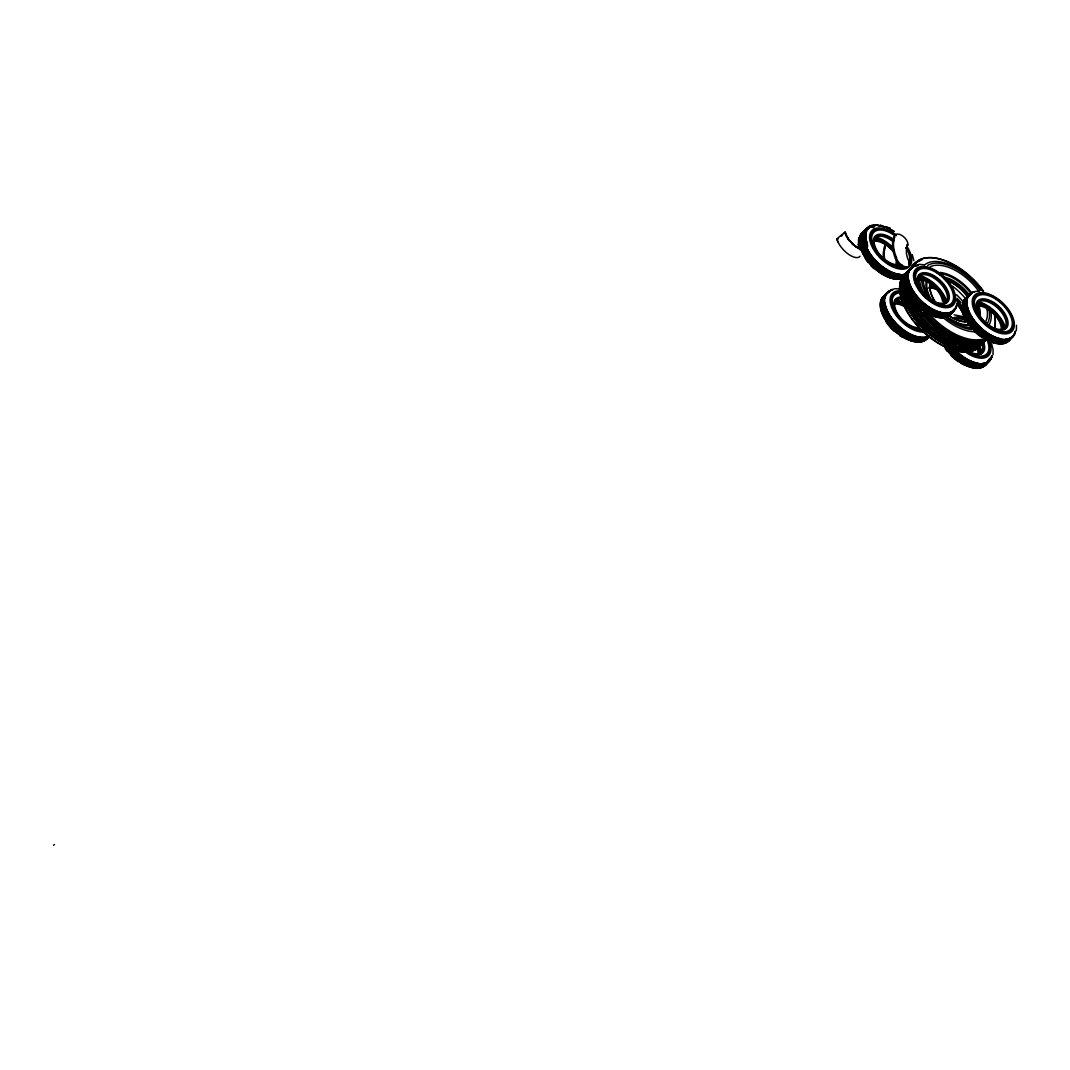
<?xml version="1.0" encoding="UTF-8"?>
<svg xmlns="http://www.w3.org/2000/svg" width="1070" height="1070" viewBox="0 0 1070 1070"><rect width="100%" height="100%" fill="white"/><g stroke="black" fill="none" stroke-linecap="round" stroke-linejoin="round"><path stroke-width="1.5" d="M866.62 229.568L867.302 228.86L861.136 234.062L858.568 239.078L858.421 244.816L859.651 249.537M860.815 249.979L859.183 243.733L859.304 238.329M861.082 250.086C859.357 244.682 857.993 237.981 861.965 233.207L859.558 238.503M860.267 242.997C864.908 257.897 858.595 243.505 860.12 237.473L859.544 238.075M861.885 249.19L860.24 242.636L861.136 236.416L861.016 241.833L862.768 250.3M863.423 249.524L861.684 241.124L861.805 235.721L865.242 229.796L870.03 225.904L870.98 226.399L867.676 229.114L865.724 233.166L865.617 238.383L867.355 244.321L865.804 238.396L865.911 233.207L863.637 233.808C861.832 237.794 868.479 255.623 863.543 239.586M864.185 248.641L862.46 240.322L862.58 234.918M862.714 240.442C867.676 256.559 861.016 238.69 862.821 234.664L863.396 234.062L863.276 239.466L864.988 247.692A13.763 6.072 45.9 0 1 863.142 250.286M993 354.799L993.107 349.622L991.556 343.711M1016.393 330.456L1016.5 325.293M858.568 239.078L861.136 234.062M859.183 243.733L858.421 244.816L859.812 248.641M863.784 232.404L864.587 231.227M905.889 248.32L907.855 244.963A8.266 4.454 43.9 0 0 901.341 235.159A8.266 4.454 43.9 0 0 894.547 237.607L893.584 238.61A44.833 24.142 43.9 0 0 895.429 258.472A8.266 4.454 43.9 0 0 906.103 268.008M907.293 246.087L906.865 247.317A31.244 16.826 43.9 0 0 907.52 258.084L909.741 263.407L908.778 264.41M843.909 233.862L845.113 232.11A14.659 6.46 45.9 0 0 858.127 247.906A14.806 6.527 45.9 0 0 867.355 244.321M862.206 232.966L860.374 237.647L862.968 232.163L862.206 232.966L868.078 228.057M864.426 230.652L861.39 236.59L863.891 231.668L863.209 232.377M863.45 233.675L864.908 230.612M863.075 234.838C864.413 229.288 869.027 225.008 874.819 224.7C896.232 229.635 894.293 228.712 874.471 224.753L873.749 225.502M867.676 229.114L866.62 228.712L864.787 232.939L864.667 238.316L866.232 244.254L867.168 244.321A14.659 6.46 45.9 0 1 858.127 247.906A14.806 6.527 45.9 0 1 845.073 232.003L836.807 238.918L837.743 241.753M861.631 249.083L861.056 249.711L859.437 243.853M863.838 249.992A13.843 6.112 45.9 0 0 864.426 248.36L864.293 246.113L865.122 245.605M864.654 249.511A14.084 6.206 45.9 0 0 865.255 247.852L865.095 245.217L866.232 244.254A13.816 6.099 45.9 0 1 859.049 248.32A13.816 6.099 45.9 0 1 846.29 235.333L845.42 232.685M862.888 248.079L863.543 247.344L861.952 241.245L861.27 241.94L862.888 248.079L862.126 248.935M865.483 230.01L863.891 233.982M865.643 230.13L866.419 229.328M867.101 228.619L867.864 227.816M868.693 226.96L863.65 231.454M868.934 226.72L870.03 225.904M865.857 230.371L860.414 234.811L860.788 236.042M873.16 227.776L875.608 225.235L870.833 226.318L867.502 229.06M860.24 242.636L861.016 241.833M861.684 241.124L862.46 240.322M863.517 239.225L865.804 238.396M892.647 231.802L893.878 231.347L892.246 233.046M883.566 259.007A44.833 24.142 43.9 0 1 884.315 248.267L885.278 247.264A8.266 4.454 43.9 0 1 885.786 244.722M907.855 244.963L906.892 245.966A8.266 4.454 43.9 0 0 906.919 244.548M895.429 258.472L896.406 257.469A44.833 24.142 43.9 0 1 894.547 237.607M841.167 236.162L842.197 235.601M53.5 845.3L54.503 844.524M838.291 238.877L836.807 238.918M890.735 289.836L895.416 288.673L901.02 289.154M866.62 228.712C862.901 232.832 864.145 239.479 865.804 244.428A13.616 6.005 45.9 0 1 854.703 246.006M954.079 314.834L964.458 316.867M875.474 225.155L881.225 225.716M918.809 264.343L924.413 264.812M887.391 227.736L880.329 225.248L881.118 225.636M865.095 245.217L865.483 247.585A14.044 6.193 45.9 0 1 863.61 250.233M864.306 246.501L863.289 247.224L863.691 249.698A30.308 16.317 43.9 0 0 905.367 276.194M893.611 230.959L886.816 227.428L893.878 231.347M845.3 233.006L846.156 235.641A13.616 6.005 45.9 0 0 849.633 241.138M836.981 238.931L837.904 241.753A15.689 6.915 45.9 0 0 849.326 254.807A15.689 6.915 45.9 0 0 860.039 256.212M912.309 254.727L913.86 260.639M858.461 244.482L859.691 249.203M853.806 245.297A13.616 6.005 45.9 0 1 852.041 243.746M864.68 248.521A14.164 6.246 45.9 0 1 864.078 250.193M863.838 250.474A14.204 6.259 45.9 0 1 862.54 251.477M865.229 247.411A13.723 6.045 45.9 0 1 863.383 250.005M930.953 287.99A28.301 15.234 43.9 0 1 936.544 289.194M956.861 303.974A28.301 15.234 43.9 0 1 965.046 321.856M918.876 325.788A44.258 23.834 43.9 0 1 916.736 323.287M928.412 288.084A27.646 14.886 43.9 0 1 937.119 289.221M956.968 303.653A27.646 14.886 43.9 0 1 964.966 321.134M972.055 329.6A41.917 22.564 43.9 0 1 946.188 318.084M928.599 298.851A41.917 22.564 43.9 0 1 921.551 279.069M927.596 265.52A41.917 22.564 43.9 0 1 980.026 290.264M988.56 307.451A41.917 22.564 43.9 0 1 986.754 324.29M975.947 331.767A44.258 23.834 43.9 0 1 942.897 317.469M923.918 293.942A44.258 23.834 43.9 0 1 919.438 278.32M924.534 264.932A44.258 23.834 43.9 0 1 981.177 290.144M990.914 311.691A44.258 23.834 43.9 0 1 988.292 326.069M968.403 324.732A32.18 17.334 43.9 0 1 946.977 316.84M932.278 301.272A32.18 17.334 43.9 0 1 927.021 282.146M940.196 273.719A32.18 17.334 43.9 0 1 970.691 293.193M977.418 305.124A32.18 17.334 43.9 0 1 978.983 313.644M970.677 325.36A33.478 18.029 43.9 0 1 946.749 317.135M931.689 301.098A33.478 18.029 43.9 0 1 926.219 281.209M939.928 272.435A33.478 18.029 43.9 0 1 971.814 292.926M978.649 305.111A33.478 18.029 43.9 0 1 979.665 317.977M970.918 327.968A39.563 21.306 43.9 0 1 946.495 317.094M930.392 299.72A39.563 21.306 43.9 0 1 923.249 280.26M930.204 266.764A39.563 21.306 43.9 0 1 978.435 290.839M986.5 307.05A39.563 21.306 43.9 0 1 984.788 322.953M982.514 339.203A51.801 27.887 43.9 0 1 931.636 316.546M912.87 267.527A51.801 27.887 43.9 0 1 983.544 291.174M994.097 312.4A51.801 27.887 43.9 0 1 994.271 328.557M985.376 339.003A52.283 28.154 43.9 0 1 927.931 313.844M912.055 267.687A52.283 28.154 43.9 0 1 969.206 276.007M971.466 278.053A52.283 28.154 43.9 0 1 983.383 291.548M994.445 314.674A52.283 28.154 43.9 0 1 994.217 329.279M986.38 339.645A52.283 28.154 43.9 0 1 917.605 307.17A25.974 13.99 43.9 0 1 914.81 304.281M911.52 266.831A52.283 28.154 43.9 0 1 916.08 263.073M967.534 342.748A51.641 27.807 43.9 0 1 960.138 340.889M958.814 340.421A51.641 27.807 43.9 0 1 950.628 336.782M949.264 336.047A51.641 27.807 43.9 0 1 918.006 307.117M986.206 339.631A52.283 28.154 43.9 0 1 943.9 338.468A52.283 28.154 43.9 0 1 905.675 291.682M984.774 341.129A52.283 28.154 43.9 0 1 934.805 334.816A52.283 28.154 43.9 0 1 903.294 280.046M984.333 341.584A52.283 28.154 43.9 0 1 933.281 334.455A52.283 28.154 43.9 0 1 903.174 278.895M983.25 342.708A52.283 28.154 43.9 0 1 931.127 334.736A52.283 28.154 43.9 0 1 902.532 278.467M962.398 349.756A51.641 27.807 43.9 0 1 902.05 292.083M901.622 288.873A51.641 27.807 43.9 0 1 901.836 282.44M979.384 345.984A51.641 27.807 43.9 0 0 981.431 343.938A51.641 27.807 43.9 0 1 976.067 346.814M983.584 341.892A52.283 28.154 43.9 0 1 931.756 336.047A52.283 28.154 43.9 0 1 902.09 278.936M981.457 344.58A52.283 28.154 43.9 0 1 928.292 335.766A52.283 28.154 43.9 0 1 901.301 278.882M979.786 345.891A51.801 27.887 43.9 0 1 926.941 335.111A51.801 27.887 43.9 0 1 901.234 279.618M985.416 339.725A52.283 28.154 43.9 0 1 923.664 311.785M911.386 267.714A52.283 28.154 43.9 0 1 922.032 259.783M984.975 340.193A52.283 28.154 43.9 0 1 923.223 312.253M911.707 266.898A52.283 28.154 43.9 0 1 920.026 260.705M985.925 340.099A52.283 28.154 43.9 0 1 915.425 304.923M986.58 339.524A52.283 28.154 43.9 0 1 947.217 338.347A52.283 28.154 43.9 0 1 908.925 296.377M982.875 342.012A51.641 27.807 43.9 0 1 977.231 344.46M967.066 344.901A51.641 27.807 43.9 0 1 947.378 338M946.027 337.237A51.641 27.807 43.9 0 1 909.406 296.47M982.782 342.44A51.641 27.807 43.9 0 1 942.991 337.491A51.641 27.807 43.9 0 1 907.574 296.27M974.543 347.268A51.641 27.807 43.9 0 1 967.32 347.951M965.742 347.844A51.641 27.807 43.9 0 1 958.559 346.546M955.563 345.65A51.641 27.807 43.9 0 1 903.775 288.405M980.909 344.406A51.641 27.807 43.9 0 1 975.626 347.282M974.088 347.737A51.641 27.807 43.9 0 1 966.865 348.405M965.3 348.312A51.641 27.807 43.9 0 1 904.297 293.809M903.896 292.15A51.641 27.807 43.9 0 1 903.321 288.873M966.544 321.522A27.646 14.886 43.9 0 1 948.515 315.637M936.277 303.719A27.646 14.886 43.9 0 1 930.378 284.312M946.977 278.962A27.646 14.886 43.9 0 1 968.551 295.628M967.32 321.575A28.301 15.234 43.9 0 1 948.876 315.543M936.344 303.345A28.301 15.234 43.9 0 1 930.311 283.483M944.435 277.21A28.301 15.234 43.9 0 1 969.38 295.066M980.642 340.915A51.641 27.807 43.9 0 1 974.957 341.624M971.841 341.504A51.641 27.807 43.9 0 1 969.059 341.156M966.156 340.581A51.641 27.807 43.9 0 1 926.526 314.647M911.881 268.129A51.641 27.807 43.9 0 1 915.586 263.621M980.187 341.383A51.641 27.807 43.9 0 1 974.502 342.092M971.399 341.972A51.641 27.807 43.9 0 1 923.918 312.547M912.202 267.326A51.641 27.807 43.9 0 1 915.131 264.089M972.978 343.671A51.641 27.807 43.9 0 1 917.565 307.585M962.839 349.288A51.641 27.807 43.9 0 1 926.62 330.443M922.313 326.27A51.641 27.807 43.9 0 1 903.227 294.932M902.251 289.997A51.641 27.807 43.9 0 1 901.983 285.382M956.633 322.271A28.301 15.234 43.9 0 1 952.166 320.411M948.461 281.022A28.301 15.234 43.9 0 1 967.588 296.925M956.526 294.691A43.924 23.647 43.9 0 1 964.217 303.104M957.168 298.37A39.898 21.48 43.9 0 1 961.114 302.783M929.429 286.171A28.301 15.234 43.9 0 1 932.759 286.131M956.727 299.881A28.301 15.234 43.9 0 1 962.706 307.906M929.308 287.148A27.646 14.886 43.9 0 1 935.22 287.509M956.941 301.62A27.646 14.886 43.9 0 1 962.478 309.538M947.512 280.407A27.646 14.886 43.9 0 1 967.654 296.55M952.487 286.105A47.414 25.533 43.9 0 1 965.835 298.918M963.869 364.75A25.974 13.99 43.9 0 1 961.114 363.372M958.359 361.7A25.974 13.99 43.9 0 1 951.096 355.748M947.311 351.468A25.974 13.99 43.9 0 1 945.385 348.807M986.085 364.362A30.308 16.317 43.9 0 1 943.753 345.516M985.831 364.134A29.96 16.13 43.9 0 1 977.993 367.973M972.443 367.491A29.96 16.13 43.9 0 1 944.756 346.747M985.136 364.937A29.96 16.13 43.9 0 1 979.879 367.518M972.683 367.237A29.96 16.13 43.9 0 1 944.997 346.493M987.69 361.526A30.308 16.317 43.9 0 1 969.3 366.529A30.308 16.317 43.9 0 1 944.783 346.519M988.68 359.426A30.308 16.317 43.9 0 1 970.918 366.261A30.308 16.317 43.9 0 1 945.358 345.918M986.647 363.292A29.96 16.13 43.9 0 1 980.454 366.916M973.259 366.649A29.96 16.13 43.9 0 1 945.572 345.891M986.888 363.038A29.96 16.13 43.9 0 1 979.05 366.863M973.499 366.395A29.96 16.13 43.9 0 1 945.813 345.637M988.506 360.67A30.308 16.317 43.9 0 1 970.115 365.672A30.308 16.317 43.9 0 1 945.599 345.663M989.683 358.37A30.308 16.317 43.9 0 1 973.165 365.579A30.308 16.317 43.9 0 1 948.114 347.362M989.001 359.667A29.96 16.13 43.9 0 1 981.471 365.86M978.515 366.101A29.96 16.13 43.9 0 1 948.314 347.309M989.951 359.172A30.308 16.317 43.9 0 1 972.817 364.589A30.308 16.317 43.9 0 1 948.782 346.667M988.332 361.54A29.96 16.13 43.9 0 1 980.495 365.365M979.197 365.405A29.96 16.13 43.9 0 1 950.896 349.007M989.362 360.964A30.308 16.317 43.9 0 1 952.501 349.475M989.095 360.737A29.96 16.13 43.9 0 1 981.257 364.562M979.959 364.603A29.96 16.13 43.9 0 1 952.674 349.382M989.335 360.483A29.96 16.13 43.9 0 1 981.498 364.322M980.2 364.348A29.96 16.13 43.9 0 1 952.915 349.128M990.954 358.129A30.308 16.317 43.9 0 1 952.741 349.221M991.943 356.029A30.308 16.317 43.9 0 1 954.4 349.796A29.96 16.13 43.9 0 0 979.411 363.68M991.663 355.842A29.96 16.13 43.9 0 1 982.086 363.72M991.903 355.588A29.96 16.13 43.9 0 1 982.327 363.466M976.763 362.997A29.96 16.13 43.9 0 1 954.788 349.435M992.184 355.775A30.308 16.317 43.9 0 1 954.641 349.542M989.523 341.825A25.974 13.99 43.9 0 1 966.785 352.939M953.397 317.964A25.974 13.99 43.9 0 1 964.792 318.111M988.68 341.49A24.704 13.308 43.9 0 1 967.053 352.07M954.32 318.806A24.704 13.308 43.9 0 1 965.167 318.94M987.61 341.41A23.446 12.626 43.9 0 1 967.093 351.441M956.098 319.448A23.446 12.626 43.9 0 1 965.3 320.01M983.584 342.159A19.822 10.673 43.9 0 1 967.628 351.522M982.675 342.012A18.685 10.058 43.9 0 1 967.641 350.826M981.725 343.002A18.685 10.058 43.9 0 1 979.491 354.05M978.889 347.803A20.624 11.101 43.9 0 1 980.026 354.264M977.94 347.028A18.765 10.111 43.9 0 1 978.836 353.916M976.923 348.004A18.685 10.058 43.9 0 1 977.806 354.852M979.545 346.078A25.8 13.883 43.9 0 1 982.26 352.659M978.702 346.172A24.704 13.308 43.9 0 1 981.498 353.274M978.716 347.282A23.62 12.72 43.9 0 1 980.989 354.344M1009.478 340.033A30.308 16.317 43.9 0 1 974.248 330.282A30.308 16.317 43.9 0 1 967.668 296.992M1009.224 339.792A29.96 16.13 43.9 0 1 1003.031 343.43M995.836 343.162A29.96 16.13 43.9 0 1 962.759 309.11M962.866 303.987A29.96 16.13 43.9 0 1 967.882 297.259M996.076 342.908A29.96 16.13 43.9 0 1 963 308.869M963.107 303.733A29.96 16.13 43.9 0 1 968.123 297.005M1009.465 339.551A29.96 16.13 43.9 0 1 1006.201 342.239M1009.719 339.778A30.308 16.317 43.9 0 1 974.489 330.028A30.308 16.317 43.9 0 1 967.909 296.738M1010.307 339.177A30.308 16.317 43.9 0 1 975.078 329.426A30.308 16.317 43.9 0 1 968.484 296.136M1009.117 340.006A29.96 16.13 43.9 0 1 999.527 342.748M996.651 342.306A29.96 16.13 43.9 0 1 968.189 320.318A29.96 16.13 43.9 0 1 968.711 296.403M1010.281 338.695A29.96 16.13 43.9 0 1 1004.088 342.333M1002.443 342.534A29.96 16.13 43.9 0 1 970.49 323.153A29.96 16.13 43.9 0 1 968.952 296.163M1010.548 338.936A30.308 16.317 43.9 0 1 975.318 329.185A30.308 16.317 43.9 0 1 968.724 295.895M1011.31 338.133A30.308 16.317 43.9 0 1 976.081 328.383A30.308 16.317 43.9 0 1 969.487 295.093M1011.056 337.893A29.96 16.13 43.9 0 1 1000.544 341.691M997.668 341.25A29.96 16.13 43.9 0 1 969.206 319.261A29.96 16.13 43.9 0 1 969.714 295.36M1011.725 337.197A29.96 16.13 43.9 0 1 1001.212 340.996M998.337 340.554A29.96 16.13 43.9 0 1 972.683 322.672A29.96 16.13 43.9 0 1 966.357 298.543M967.12 297.34A29.96 16.13 43.9 0 1 970.383 294.651M1011.979 337.424A30.308 16.317 43.9 0 1 976.749 327.688A30.308 16.317 43.9 0 1 970.169 294.397M1012.755 336.635A30.308 16.317 43.9 0 1 977.525 326.885A30.308 16.317 43.9 0 1 970.931 293.595M1012.487 336.395A29.96 16.13 43.9 0 1 1004.663 340.233M999.112 339.752A29.96 16.13 43.9 0 1 966.036 305.712M966.143 300.59A29.96 16.13 43.9 0 1 971.159 293.862M1012.728 336.14A29.96 16.13 43.9 0 1 1004.904 339.979M999.353 339.511A29.96 16.13 43.9 0 1 966.277 305.458M968.136 296.296A29.96 16.13 43.9 0 1 971.399 293.608M1014.36 333.786A30.308 16.317 43.9 0 1 979.652 328.49A30.308 16.317 43.9 0 1 971.172 293.34M1015.336 331.687A30.308 16.317 43.9 0 1 979.264 326.965A30.308 16.317 43.9 0 1 974.703 291.789M1013.317 335.552A29.96 16.13 43.9 0 1 1007.124 339.177M999.928 338.909A29.96 16.13 43.9 0 1 971.466 316.921A29.96 16.13 43.9 0 1 971.975 293.006M1015.296 331.259A29.96 16.13 43.9 0 1 1005.72 339.123M1000.169 338.655A29.96 16.13 43.9 0 1 971.707 316.666A29.96 16.13 43.9 0 1 972.215 292.752M1015.577 331.433A30.308 16.317 43.9 0 1 977.231 324.344A30.308 16.317 43.9 0 1 979.317 291.361M990.004 327.688A23.62 12.72 43.9 0 1 987.556 325.935M979.946 318.378A23.62 12.72 43.9 0 1 978.194 315.958M981.765 337.371A25.974 13.99 43.9 0 1 973.539 330.429M969.701 325.802A25.974 13.99 43.9 0 1 967.922 323.127M977.111 303.185A18.685 10.058 43.9 0 1 997.066 307.505A18.685 10.058 43.9 0 1 1004.917 328.035M978.127 304.816A18.685 10.058 43.9 0 1 994.966 313.216A18.685 10.058 43.9 0 1 1002.149 329.533M977.191 305.793A18.685 10.058 43.9 0 1 994.017 314.192A18.685 10.058 43.9 0 1 1001.199 330.51M977.886 302.409A24.704 13.308 43.9 0 1 1004.89 328.931M978.301 303.158A23.62 12.72 43.9 0 1 997.267 315.677M998.23 316.854A23.62 12.72 43.9 0 1 1004.128 328.517M977.953 303.706A20.624 11.101 43.9 0 1 1003.352 327.5M980.267 305.244A19.822 10.673 43.9 0 1 982.955 306.047M988.546 308.936A19.822 10.673 43.9 0 1 1001.132 323.889M1001.6 325.226A19.822 10.673 43.9 0 1 1002.149 327.768M978.943 301.78A25.8 13.883 43.9 0 1 1004.824 325.735M990.459 295.44A25.8 13.883 43.9 0 1 993.201 296.805M995.929 298.463A25.8 13.883 43.9 0 1 1005.867 307.344M987.677 308.133A23.446 12.626 43.9 0 1 996.718 316.212M992.759 311.397A24.704 13.308 43.9 0 1 997.24 316.011M903.535 278.106A30.308 16.317 43.9 0 1 861.898 251.503M901.93 278.401A29.96 16.13 43.9 0 1 898.746 278.976M896.072 278.949A29.96 16.13 43.9 0 1 862.152 251.544M902.17 278.147A29.96 16.13 43.9 0 1 898.987 278.735M896.312 278.695A29.96 16.13 43.9 0 1 862.955 252.533M903.775 277.852A30.308 16.317 43.9 0 1 862.701 252.507M860.654 246.983A30.308 16.317 43.9 0 1 860.079 244.094M904.351 277.25A30.308 16.317 43.9 0 1 862.714 250.647M904.137 276.983A29.96 16.13 43.9 0 1 899.562 278.133M896.887 278.093A29.96 16.13 43.9 0 1 862.968 250.701M904.377 276.742A29.96 16.13 43.9 0 1 899.803 277.879M897.128 277.852A29.96 16.13 43.9 0 1 863.209 250.447M903.187 277.571A30.308 16.317 43.9 0 1 862.955 250.407M905.14 275.94A29.96 16.13 43.9 0 1 902.224 276.876M900.579 277.076A29.96 16.13 43.9 0 1 863.971 249.644M904.431 275.792A29.96 16.13 43.9 0 1 865.215 250.179M904.631 276.06A30.308 16.317 43.9 0 1 864.961 250.153M862.447 236.55A30.308 16.317 43.9 0 1 864.212 232.458M905.407 275.257A30.308 16.317 43.9 0 1 865.724 249.35M902.01 275.578A29.96 16.13 43.9 0 1 897.917 275.378M896.459 275.11A29.96 16.13 43.9 0 1 865.416 248.146M902.251 275.324A29.96 16.13 43.9 0 1 866.218 249.136M902.425 275.605A30.308 16.317 43.9 0 1 865.964 249.109M906.223 274.415A30.308 16.317 43.9 0 1 865.978 247.25M906.009 274.147A29.96 16.13 43.9 0 1 866.232 247.29M912.683 264.41A29.96 16.13 43.9 0 1 912.416 266.858M906.25 273.893A29.96 16.13 43.9 0 1 903.08 274.482M900.405 274.442A29.96 16.13 43.9 0 1 866.473 247.05M906.464 274.161A30.308 16.317 43.9 0 1 865.724 245.766M870.753 227.281A30.308 16.317 43.9 0 1 873.976 226.679M907.601 247.464A25.974 13.99 43.9 0 1 897.529 268.583A25.974 13.99 43.9 0 1 869.576 237.7A25.974 13.99 43.9 0 1 896.459 235.159M906.464 267.125A24.704 13.308 43.9 0 1 880.436 256.96A24.704 13.308 43.9 0 1 872.371 232.029A24.704 13.308 43.9 0 1 896.299 235.694M906.892 247.397A24.704 13.308 43.9 0 1 909.166 264.905M901.97 267.179A23.446 12.626 43.9 0 1 872.197 242.409A23.446 12.626 43.9 0 1 893.463 234.731M905.956 247.571A23.446 12.626 43.9 0 1 908.697 263.233M901.957 264.905A19.822 10.673 43.9 0 1 881.078 256.746A19.822 10.673 43.9 0 1 874.605 236.751A19.822 10.673 43.9 0 1 893.798 239.68M898.345 264.798A18.685 10.058 43.9 0 1 874.351 243.853A18.685 10.058 43.9 0 1 894.132 240.817M891.123 265.226A23.62 12.72 43.9 0 1 887.364 263.046M877.306 253.737A23.62 12.72 43.9 0 1 874.778 250.099M874.07 248.869A23.62 12.72 43.9 0 1 872.358 245.217M873.829 268.623A25.974 13.99 43.9 0 1 870.9 265.788M868.064 262.484A25.974 13.99 43.9 0 1 865.282 258.485M882.295 259.702A24.704 13.308 43.9 0 1 878.858 256.278M875.019 236.818A25.8 13.883 43.9 0 1 892.995 247.531M874.11 239.078A20.624 11.101 43.9 0 1 892.688 248.36M875.461 240.081A18.765 10.111 43.9 0 1 893.998 250.34M874.551 241.151A18.685 10.058 43.9 0 1 893.009 251.343M873.949 240.282A19.822 10.673 43.9 0 1 876.343 240.375M881.707 241.967A19.822 10.673 43.9 0 1 891.805 249.203M880.075 240.75A23.446 12.626 43.9 0 1 883.807 242.716M886.254 244.334A23.446 12.626 43.9 0 1 894.079 251.557M874.471 238.543A18.685 10.058 43.9 0 1 893.182 241.807M875.247 237.767A24.704 13.308 43.9 0 1 890.588 246.247M875.661 238.516A23.62 12.72 43.9 0 1 890.334 246.622M950.749 313.885A30.308 16.317 43.9 0 1 915.519 304.134A30.308 16.317 43.9 0 1 908.925 270.844M950.481 313.644A29.96 16.13 43.9 0 1 942.657 317.482M941.346 317.509A29.96 16.13 43.9 0 1 904.016 282.962M904.137 277.839A29.96 16.13 43.9 0 1 909.152 271.111M950.722 313.403A29.96 16.13 43.9 0 1 942.884 317.228M941.587 317.268A29.96 16.13 43.9 0 1 904.257 282.721M904.377 277.585A29.96 16.13 43.9 0 1 909.393 270.857M952.34 311.036A30.308 16.317 43.9 0 1 917.645 305.739A30.308 16.317 43.9 0 1 909.166 270.59M952.929 310.434A30.308 16.317 43.9 0 1 919.197 306.02A30.308 16.317 43.9 0 1 908.483 270.723M951.297 312.801A29.96 16.13 43.9 0 1 943.472 316.626M940.797 316.6A29.96 16.13 43.9 0 1 912.656 298.784A29.96 16.13 43.9 0 1 906.691 272.944M951.538 312.547A29.96 16.13 43.9 0 1 943.713 316.386M941.038 316.346A29.96 16.13 43.9 0 1 911.386 296.497A29.96 16.13 43.9 0 1 908.965 270.737M951.805 312.774A30.308 16.317 43.9 0 1 917.498 303.96A30.308 16.317 43.9 0 1 908.724 270.483M953.932 309.39A30.308 16.317 43.9 0 1 922.206 306.689A30.308 16.317 43.9 0 1 907.454 271.66M949.036 314.433A29.96 16.13 43.9 0 1 946.121 315.382M944.476 315.583A29.96 16.13 43.9 0 1 914.877 299.225A29.96 16.13 43.9 0 1 907.708 271.887M952.313 311.745A29.96 16.13 43.9 0 1 950.28 313.711M948.328 314.286A29.96 16.13 43.9 0 1 920.026 303.238A29.96 16.13 43.9 0 1 906.638 275.231M907.039 273.76A29.96 16.13 43.9 0 1 911.653 268.503M952.982 311.049A29.96 16.13 43.9 0 1 949.719 313.737M954.601 308.682A30.308 16.317 43.9 0 1 919.906 303.385A30.308 16.317 43.9 0 1 911.426 268.236M954.012 310.474A30.308 16.317 43.9 0 1 918.782 300.737A30.308 16.317 43.9 0 1 912.202 267.447M945.92 314.085A29.96 16.13 43.9 0 1 941.827 313.871M940.37 313.604A29.96 16.13 43.9 0 1 907.293 279.564M907.4 274.442A29.96 16.13 43.9 0 1 911.172 268.436M953.758 310.246A29.96 16.13 43.9 0 1 950.481 312.935M946.161 313.831A29.96 16.13 43.9 0 1 907.534 279.31M908.042 272.703A29.96 16.13 43.9 0 1 912.656 267.46M953.999 309.992A29.96 16.13 43.9 0 1 950.722 312.681M955.617 307.638A30.308 16.317 43.9 0 1 920.909 302.328A30.308 16.317 43.9 0 1 912.442 267.192M956.607 305.538A30.308 16.317 43.9 0 1 919.598 299.881A30.308 16.317 43.9 0 1 917.632 265.427M949.919 312.641A29.96 16.13 43.9 0 1 916.321 295.882A29.96 16.13 43.9 0 1 913.232 266.858M954.574 309.39A29.96 16.13 43.9 0 1 951.297 312.079M956.567 305.097A29.96 16.13 43.9 0 1 946.977 312.975M944.302 312.948A29.96 16.13 43.9 0 1 912.055 288.953A29.96 16.13 43.9 0 1 918.047 265.454M956.847 305.284A30.308 16.317 43.9 0 1 919.839 299.627A30.308 16.317 43.9 0 1 917.873 265.186M935.019 303.719A23.62 12.72 43.9 0 1 931.261 301.539M921.203 292.23A23.62 12.72 43.9 0 1 918.675 288.592M911.961 300.978A25.974 13.99 43.9 0 1 909.179 296.978M926.192 298.196A24.704 13.308 43.9 0 1 922.755 294.772M937.159 272.85A24.704 13.308 43.9 0 1 939.714 274.696M943.365 277.839A24.704 13.308 43.9 0 1 946.669 281.37M917.284 279.551A18.685 10.058 43.9 0 1 934.511 278.414A18.685 10.058 43.9 0 1 947.271 299.359M918.006 277.571A20.624 11.101 43.9 0 1 935.969 286.212A20.624 11.101 43.9 0 1 944.69 303.773M919.357 278.588A18.765 10.111 43.9 0 1 936.263 287.027A18.765 10.111 43.9 0 1 943.486 303.425M919.143 276.261A24.704 13.308 43.9 0 1 946.161 302.783M919.571 277.01A23.62 12.72 43.9 0 1 945.385 302.369M918.448 279.644A18.685 10.058 43.9 0 1 942.536 301.165M918.916 275.324A25.8 13.883 43.9 0 1 946.081 299.587M917.859 278.788A19.822 10.673 43.9 0 1 920.253 278.869M925.603 280.46A19.822 10.673 43.9 0 1 933.842 285.904M937.44 289.609A19.822 10.673 43.9 0 1 942.402 297.741M945.345 279.203A25.8 13.883 43.9 0 1 947.124 281.196M923.972 279.243A23.446 12.626 43.9 0 1 927.717 281.209M930.164 282.828A23.446 12.626 43.9 0 1 933.722 285.677M934.832 286.72A23.446 12.626 43.9 0 1 937.975 290.064M936.344 287.482A24.704 13.308 43.9 0 1 938.497 289.863M884.836 259.756A44.833 24.142 43.9 0 1 885.278 247.264M896.192 263.742A31.244 16.826 43.9 0 1 896.098 262.177M884.315 248.267A8.266 4.454 43.9 0 1 885.719 244.99M897.396 264.343A31.244 16.826 43.9 0 1 897.061 261.174M893.584 238.61A8.266 4.454 43.9 0 1 895.001 235.346M909.741 263.407A8.266 4.454 43.9 0 1 903.829 266.296A8.266 4.454 43.9 0 1 896.406 257.469M927.356 338.214A30.308 16.317 43.9 0 1 892.126 328.463A30.308 16.317 43.9 0 1 885.532 295.186M927.088 337.986A29.96 16.13 43.9 0 1 916.575 341.785M913.7 341.343A29.96 16.13 43.9 0 1 880.623 307.304M880.73 302.181A29.96 16.13 43.9 0 1 884.515 296.176M927.329 337.732A29.96 16.13 43.9 0 1 901.435 335.525A29.96 16.13 43.9 0 1 880.864 307.05M881.386 300.443A29.96 16.13 43.9 0 1 882.723 297.875M927.596 337.973A30.308 16.317 43.9 0 1 892.367 328.222A30.308 16.317 43.9 0 1 885.773 294.932M928.172 337.371A30.308 16.317 43.9 0 1 892.942 327.621A30.308 16.317 43.9 0 1 886.348 294.33M927.904 337.13A29.96 16.13 43.9 0 1 902.01 334.923A29.96 16.13 43.9 0 1 881.439 306.448M881.56 301.325A29.96 16.13 43.9 0 1 883.298 297.286M928.145 336.889A29.96 16.13 43.9 0 1 902.251 334.669A29.96 16.13 43.9 0 1 881.68 306.207M881.8 301.071A29.96 16.13 43.9 0 1 885.572 295.079M928.412 337.117A30.308 16.317 43.9 0 1 893.182 327.366A30.308 16.317 43.9 0 1 886.589 294.076M929.175 336.314A30.308 16.317 43.9 0 1 894.881 327.5A30.308 16.317 43.9 0 1 886.094 294.023M924.266 339.324A29.96 16.13 43.9 0 1 893.196 325.507A29.96 16.13 43.9 0 1 884.315 296.229M928.92 336.087A29.96 16.13 43.9 0 1 925.644 338.775M928.666 336.435A29.96 16.13 43.9 0 1 896.633 327.58A29.96 16.13 43.9 0 1 884.984 295.534M928.907 336.689A30.308 16.317 43.9 0 1 893.717 324.919A30.308 16.317 43.9 0 1 888.033 292.578M927.316 337.531A30.308 16.317 43.9 0 1 892.741 322.15A30.308 16.317 43.9 0 1 888.795 291.776M916.977 337.946A29.96 16.13 43.9 0 1 883.9 303.907M884.007 298.771A29.96 16.13 43.9 0 1 889.023 292.043M917.217 337.692A29.96 16.13 43.9 0 1 884.141 303.653M884.248 298.53A29.96 16.13 43.9 0 1 886 294.477M927.556 337.291A30.308 16.317 43.9 0 1 892.982 321.896A30.308 16.317 43.9 0 1 889.036 291.535M928.131 336.689A30.308 16.317 43.9 0 1 891.939 319.275A30.308 16.317 43.9 0 1 892.567 289.97M923.343 337.572A29.96 16.13 43.9 0 1 919.25 337.358M917.793 337.09A29.96 16.13 43.9 0 1 884.716 303.051M884.823 297.928A29.96 16.13 43.9 0 1 888.595 291.923M928.145 336.167A29.96 16.13 43.9 0 1 902.411 329.052A29.96 16.13 43.9 0 1 884.957 302.797M885.064 297.674A29.96 16.13 43.9 0 1 886.054 294.838M886.816 293.635A29.96 16.13 43.9 0 1 890.079 290.946M928.372 336.435A30.308 16.317 43.9 0 1 892.179 319.02A30.308 16.317 43.9 0 1 892.808 289.729M923.704 332.034A25.974 13.99 43.9 0 1 894.212 312.547A25.974 13.99 43.9 0 1 898.613 290.826M923.209 330.897A24.704 13.308 43.9 0 1 895.162 312.373A24.704 13.308 43.9 0 1 899.348 291.709M922.487 330.015A23.446 12.626 43.9 0 1 895.871 312.44A23.446 12.626 43.9 0 1 899.843 292.832M919.438 328.49A19.822 10.673 43.9 0 1 896.941 313.63A19.822 10.673 43.9 0 1 900.298 297.045M918.849 327.634A18.685 10.058 43.9 0 1 897.636 313.63A18.685 10.058 43.9 0 1 900.806 297.995M907.868 325.882A23.62 12.72 43.9 0 1 904.217 323.167M898.76 317.75A23.62 12.72 43.9 0 1 896.058 314.152M902.371 337.224A25.974 13.99 43.9 0 1 899.629 335.552M894.333 331.459A25.974 13.99 43.9 0 1 885.786 321.321M892.3 328.798A24.704 13.308 43.9 0 1 890.146 326.417M895.523 299.653A25.8 13.883 43.9 0 1 903.561 302.797M895.75 300.603A24.704 13.308 43.9 0 1 903.454 303.612M896.178 301.339A23.62 12.72 43.9 0 1 903.535 304.214M895.055 303.987A18.685 10.058 43.9 0 1 906.317 307.759M898.131 303.439A19.822 10.673 43.9 0 1 902.211 304.803M903.602 305.472A19.822 10.673 43.9 0 1 906.41 307.117M894.614 301.914A20.624 11.101 43.9 0 1 902.679 303.666M895.964 302.917A18.765 10.111 43.9 0 1 903.294 304.509M894.894 301.325A18.765 10.111 43.9 0 1 902.077 299.011M973.673 308.989A25.974 13.99 43.9 0 0 1009.799 332.85A25.974 13.99 43.9 0 0 996.411 297.875A25.974 13.99 43.9 0 0 973.673 308.989M974.757 309.083A24.704 13.308 43.9 0 0 1009.117 331.767A24.704 13.308 43.9 0 0 996.371 298.503A24.704 13.308 43.9 0 0 974.757 309.083M975.599 309.404A23.446 12.626 43.9 0 0 1008.194 330.938A23.446 12.626 43.9 0 0 996.103 299.373A23.446 12.626 43.9 0 0 975.599 309.404M977.03 311.343A19.822 10.673 43.9 0 0 1004.596 329.547A19.822 10.673 43.9 0 0 994.378 302.863A19.822 10.673 43.9 0 0 977.03 311.343M977.86 311.571A18.685 10.058 43.9 0 0 1003.834 328.731A18.685 10.058 43.9 0 0 994.204 303.586A18.685 10.058 43.9 0 0 977.86 311.571M914.944 282.841A25.974 13.99 43.9 0 0 951.056 306.702A25.974 13.99 43.9 0 0 937.668 271.726A25.974 13.99 43.9 0 0 914.944 282.841M916.014 282.935A24.704 13.308 43.9 0 0 950.374 305.619A24.704 13.308 43.9 0 0 937.641 272.355A24.704 13.308 43.9 0 0 916.014 282.935M916.856 283.256A23.446 12.626 43.9 0 0 949.451 304.789A23.446 12.626 43.9 0 0 937.374 273.224A23.446 12.626 43.9 0 0 916.856 283.256M918.287 285.195A19.822 10.673 43.9 0 0 945.853 303.399A19.822 10.673 43.9 0 0 935.635 276.715A19.822 10.673 43.9 0 0 918.287 285.195M919.117 285.423A18.685 10.058 43.9 0 0 945.091 302.583A18.685 10.058 43.9 0 0 935.461 277.424A18.685 10.058 43.9 0 0 919.117 285.423"/></g></svg>
